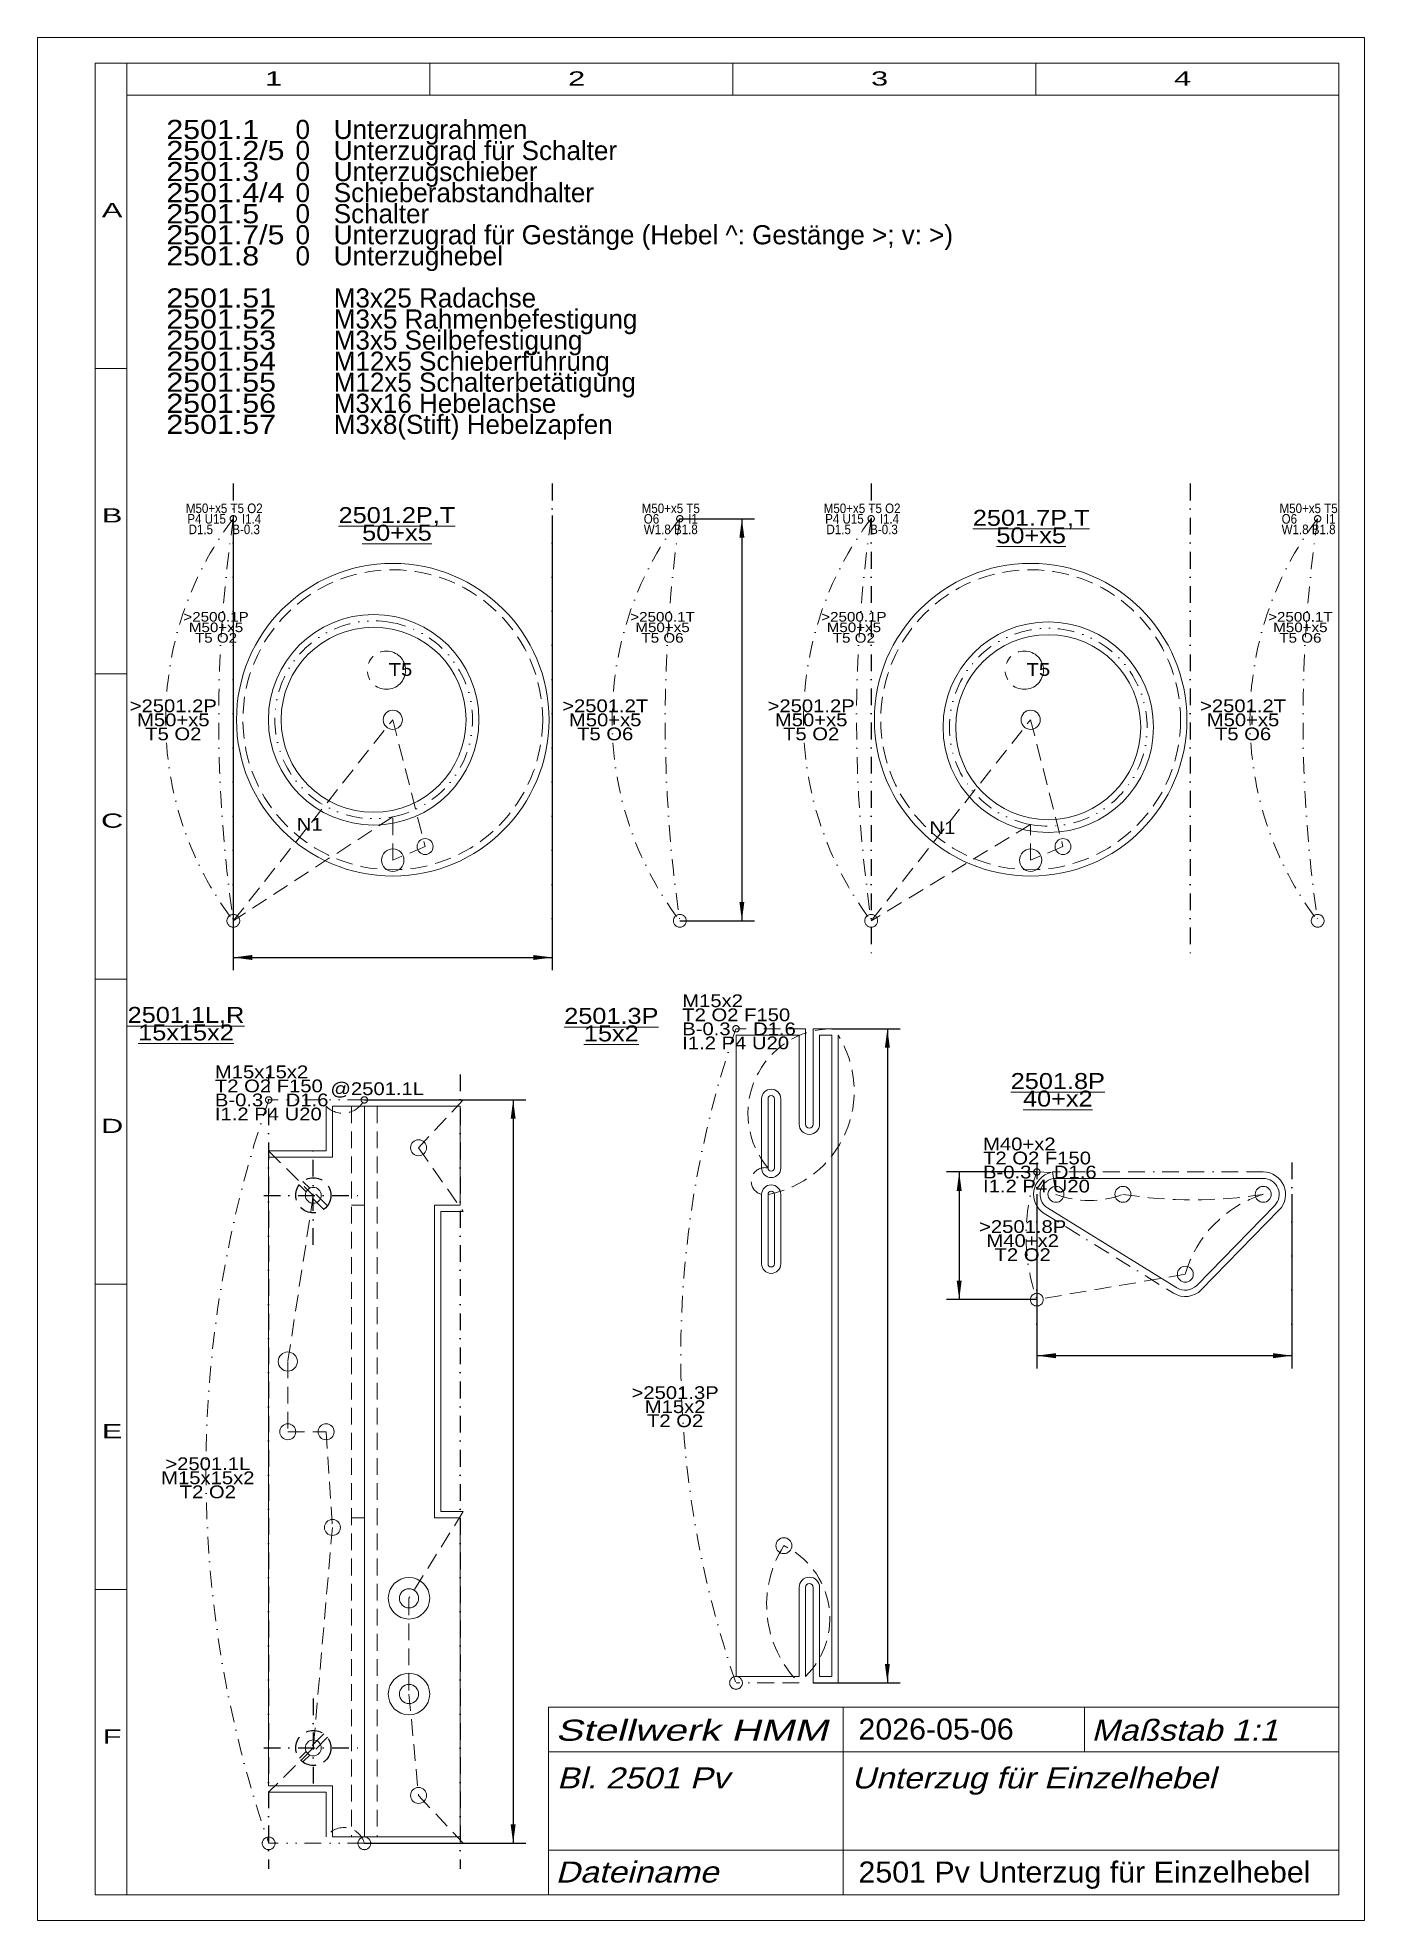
# Model space of a CAD drawing. Extents: x 1 to 209, y 1 to 296.
import ezdxf
from ezdxf.enums import TextEntityAlignment as Align

# ---------------------------------------------------------------- set-up
doc = ezdxf.new("R2010")
doc.units = 0
doc.header["$LTSCALE"] = 5.25
for name, pattern in [('BORDER', [1.75, 0.5, -0.25, 0.5, -0.25, 0, -0.25]), ('DASHDOT', [1, 0.5, -0.25, 0, -0.25]), ('DASHED', [0.75, 0.5, -0.25]), ('DIVIDE', [1.25, 0.5, -0.25, 0, -0.25, 0, -0.25]), ('PHANTOM', [2.5, 1.25, -0.25, 0.25, -0.25, 0.25, -0.25])]:
    doc.linetypes.add(name, pattern=pattern)
for name, color, linetype, lineweight in [('2501_1 UNTERZUGRAHMEN', 7, 'CONTINUOUS', 0), ('2501_1L', 30, 'CONTINUOUS', 0), ('2501_1R', 14, 'CONTINUOUS', 0), ('2501_2-4 ROLLEN', 134, 'CONTINUOUS', 18), ('2501_2P', 30, 'CONTINUOUS', 0), ('2501_2T', 14, 'CONTINUOUS', 0), ('2501_3P', 30, 'CONTINUOUS', 0), ('2501_5 SCHIEBER', 142, 'CONTINUOUS', 18), ('2501_7 HEBEL 22_5_0_22_5', 14, 'CONTINUOUS', 18), ('2501_7P', 30, 'CONTINUOUS', 0), ('2501_7T', 14, 'CONTINUOUS', 0), ('2501_8P', 30, 'CONTINUOUS', 0), ('2501___ UNTERZUG FÜR EINZELHEBEL', 6, 'DASHDOT', 0), ('BEMASSUNG', 7, 'CONTINUOUS', 25), ('BESCHRIFTUNG', 7, 'CONTINUOUS', 25), ('MASSGRENZEN', 172, 'CONTINUOUS', 25), ('MASSLINIEN', 172, 'CONTINUOUS', 25), ('MASSTEXTE', 212, 'CONTINUOUS', 25), ('MITTELLINIEN', 5, 'DASHDOT', 25), ('STANDARD', 7, 'CONTINUOUS', 0), ('UNSICHTBARE', 92, 'DASHED', 25)]:
    doc.layers.add(name, color=color, linetype=linetype, lineweight=lineweight)
doc.styles.add('Arial', font='arial.ttf')

# ---------------------------------------------------------------- blocks, each defined once
blk = doc.blocks.new('D216300288')
at = {"layer": 'MASSGRENZEN'}
for points in [[(111.41, 220.62), (111.8, 217.64), (111.02, 217.64)], [(111.41, 157.62), (111.02, 160.59), (111.8, 160.59)]]:
    blk.add_solid(points, dxfattribs=at)
at = {"layer": 'MASSLINIEN', "color": 172}
for p, q in [((101.68, 220.62), (113.41, 220.62)), ((111.41, 220.62), (111.41, 157.62)), ((101.68, 157.62), (113.41, 157.62))]:
    blk.add_line(p, q, dxfattribs=at)
blk = doc.blocks.new('D216300544')
at = {"layer": 'MASSGRENZEN'}
for points in [[(75.55, 129.56), (75.94, 126.59), (75.16, 126.59)], [(75.55, 13.07), (75.16, 16.04), (75.94, 16.04)]]:
    blk.add_solid(points, dxfattribs=at)
at = {"layer": 'MASSLINIEN', "color": 172}
for p, q in [((52.22, 129.56), (77.55, 129.56)), ((75.55, 129.56), (75.55, 13.07)), ((52.22, 13.07), (77.55, 13.07))]:
    blk.add_line(p, q, dxfattribs=at)
blk = doc.blocks.new('D216300800')
at = {"layer": 'MASSGRENZEN'}
for points in [[(134.22, 140.71), (134.61, 137.74), (133.83, 137.74)], [(134.22, 38.21), (133.83, 41.18), (134.61, 41.18)]]:
    blk.add_solid(points, dxfattribs=at)
at = {"layer": 'MASSLINIEN', "color": 172}
for p, q in [((125.49, 140.71), (136.22, 140.71)), ((134.22, 140.71), (134.22, 38.21)), ((122.59, 38.21), (136.22, 38.21))]:
    blk.add_line(p, q, dxfattribs=at)
blk = doc.blocks.new('D216301056')
at = {"layer": 'MASSGRENZEN'}
for points in [[(157.65, 89.48), (160.63, 89.87), (160.63, 89.08)], [(197.65, 89.48), (194.68, 89.08), (194.68, 89.87)]]:
    blk.add_solid(points, dxfattribs=at)
at = {"layer": 'MASSLINIEN', "color": 172}
for p, q in [((157.65, 114.76), (157.65, 87.48)), ((197.65, 114.76), (197.65, 87.48)), ((157.65, 89.48), (197.65, 89.48))]:
    blk.add_line(p, q, dxfattribs=at)
blk = doc.blocks.new('D216301312')
at = {"layer": 'MASSGRENZEN'}
for points in [[(145.48, 118.26), (145.87, 115.29), (145.09, 115.29)], [(145.48, 98.26), (145.09, 101.24), (145.87, 101.24)]]:
    blk.add_solid(points, dxfattribs=at)
at = {"layer": 'MASSLINIEN', "color": 172}
for p, q in [((157.65, 118.26), (143.48, 118.26)), ((145.48, 118.26), (145.48, 98.26)), ((157.65, 98.26), (143.48, 98.26))]:
    blk.add_line(p, q, dxfattribs=at)
blk = doc.blocks.new('D216303360')
at = {"layer": 'MASSGRENZEN'}
for points in [[(31.68, 151.87), (34.65, 152.26), (34.65, 151.48)], [(81.68, 151.87), (78.7, 151.48), (78.7, 152.26)]]:
    blk.add_solid(points, dxfattribs=at)
at = {"layer": 'MASSLINIEN', "color": 172}
for p, q in [((31.68, 221.12), (31.68, 149.87)), ((81.68, 221.12), (81.68, 149.87)), ((31.68, 151.87), (81.68, 151.87))]:
    blk.add_line(p, q, dxfattribs=at)

msp = doc.modelspace()

# ---------------------------------------------------------------- linework, layer by layer
at = {"layer": '2501_1 UNTERZUGRAHMEN', "lineweight": 18}
for p, q in [((52.22, 128.56), (47.22, 128.56)), ((67.22, 128.56), (52.22, 128.56)), ((52.22, 14.07), (47.22, 14.07)), ((67.22, 14.07), (52.22, 14.07))]:
    msp.add_line(p, q, dxfattribs=at)
at = {"layer": '2501_1 UNTERZUGRAHMEN'}
for p, q in [((47.22, 128.56), (47.22, 120.56)), ((52.22, 128.56), (52.22, 14.08)), ((67.22, 128.56), (67.22, 113.06)), ((37.22, 120.56), (37.22, 22.07)), ((47.22, 120.56), (37.22, 120.56)), ((52.22, 113.06), (50.22, 113.06)), ((67.22, 113.06), (63.22, 113.06)), ((63.22, 113.06), (63.22, 64.06)), ((52.22, 64.06), (50.22, 64.06)), ((67.22, 64.06), (63.22, 64.06)), ((67.22, 64.06), (67.22, 14.08)), ((37.22, 22.07), (47.22, 22.07)), ((47.22, 22.07), (47.22, 14.07))]:
    msp.add_line(p, q, dxfattribs=at)
at = {"layer": '2501_1 UNTERZUGRAHMEN', "linetype": 'DASHED'}
for p, q in [((50.22, 128.56), (50.22, 14.08)), ((54.22, 128.56), (54.22, 14.07))]:
    msp.add_line(p, q, dxfattribs=at)
at = {"layer": '2501_1L', "linetype": 'DIVIDE'}
for p, q in [((52.22, 129.56), (37.22, 129.56)), ((52.22, 13.07), (37.22, 13.07))]:
    msp.add_line(p, q, dxfattribs=at)
at = {"layer": '2501_1L'}
for p, q in [((46.22, 128.56), (46.22, 121.56)), ((46.22, 121.56), (37.22, 121.56)), ((37.22, 21.07), (46.22, 21.07)), ((46.22, 21.07), (46.22, 14.07))]:
    msp.add_line(p, q, dxfattribs=at)
at = {"layer": '2501_1L', "linetype": 'DASHED'}
for p, q in [((37.22, 121.56), (44.22, 114.6)), ((44.22, 114.6), (40.22, 88.56)), ((40.22, 88.56), (40.22, 77.56)), ((40.22, 77.56), (46.22, 77.56)), ((46.22, 77.56), (47.22, 62.56)), ((47.22, 62.56), (44.22, 28.02)), ((44.22, 28.02), (37.22, 21.07))]:
    msp.add_line(p, q, dxfattribs=at)
at = {"layer": '2501_1L', "linetype": 'PHANTOM'}
for centre, radius in [((37.22, 129.56), 0.5), ((37.22, 13.07), 1)]:
    msp.add_circle(centre, radius, dxfattribs=at)
at = {"layer": '2501_1L'}
for centre, radius in [((44.22, 114.6), 1.25), ((40.22, 88.56), 1.5), ((40.22, 77.56), 1.25), ((46.22, 77.56), 1.25), ((47.22, 62.56), 1.25), ((44.22, 28.02), 1.25)]:
    msp.add_circle(centre, radius, dxfattribs=at)
at = {"layer": '2501_1L', "linetype": 'DASHED'}
for centre, radius, start, end in [((48.86, 131.23), 3.76, 225.3789, 333.5458), ((49, 12.2), 3.34, 15.0812, 145.9942)]:
    msp.add_arc(centre, radius, start, end, dxfattribs=at)
at = {"layer": '2501_1R', "linetype": 'BORDER'}
for p, q in [((67.72, 129.56), (52.22, 129.56)), ((67.72, 13.07), (52.22, 13.07))]:
    msp.add_line(p, q, dxfattribs=at)
at = {"layer": '2501_1R', "linetype": 'DASHED'}
for p, q in [((67.72, 129.56), (60.72, 122.06)), ((60.72, 122.06), (67.72, 112.06)), ((67.72, 65.06), (59.22, 51.46)), ((59.22, 51.46), (59.22, 36.46)), ((59.22, 36.46), (60.72, 20.57)), ((60.72, 20.57), (67.72, 13.07))]:
    msp.add_line(p, q, dxfattribs=at)
at = {"layer": '2501_1R'}
for p, q in [((64.22, 112.06), (64.22, 65.06)), ((67.72, 112.06), (64.22, 112.06)), ((67.72, 65.06), (64.22, 65.06))]:
    msp.add_line(p, q, dxfattribs=at)
at = {"layer": '2501_1R', "linetype": 'PHANTOM'}
for centre, radius in [((52.22, 129.56), 0.5), ((52.22, 13.07), 1)]:
    msp.add_circle(centre, radius, dxfattribs=at)
at = {"layer": '2501_1R'}
for centre, radius in [((60.72, 122.06), 1.25), ((59.22, 51.46), 3.25), ((59.22, 51.46), 1.5), ((59.22, 36.46), 3.25), ((59.22, 36.46), 1.5), ((60.72, 20.57), 1.25)]:
    msp.add_circle(centre, radius, dxfattribs=at)
at = {"layer": '2501_2-4 ROLLEN'}
for centre, radius in [((56.68, 189.12), 24.5), ((156.68, 189.12), 24.5), ((53.68, 189.12), 16.5), ((53.68, 189.12), 14.5), ((159.44, 187.95), 16.5), ((159.44, 187.95), 14.5), ((156.68, 189.12), 1.5), ((156.68, 167.12), 1.75), ((161.75, 169.25), 1.25)]:
    msp.add_circle(centre, radius, dxfattribs=at)
at = {"layer": '2501_2-4 ROLLEN', "linetype": 'DASHED'}
for centre in [(56.68, 189.12), (156.68, 189.12)]:
    msp.add_circle(centre, 23.5, dxfattribs=at)
at = {"layer": '2501_2P', "linetype": 'DASHED'}
for p, q in [((31.68, 157.62), (56.68, 189.12)), ((56.68, 189.12), (61.75, 169.25)), ((56.68, 173.91), (31.68, 157.62)), ((56.68, 167.12), (56.68, 173.91)), ((61.75, 169.25), (56.68, 167.12))]:
    msp.add_line(p, q, dxfattribs=at)
at = {"layer": '2501_2P', "linetype": 'PHANTOM'}
for centre, radius in [((31.68, 220.62), 0.5), ((31.68, 157.62), 1)]:
    msp.add_circle(centre, radius, dxfattribs=at)
at = {"layer": '2501_2P'}
for centre, radius in [((56.68, 189.12), 1.5), ((56.68, 167.12), 1.75), ((61.75, 169.25), 1.25)]:
    msp.add_circle(centre, radius, dxfattribs=at)
at = {"layer": '2501_2P', "linetype": 'DASHDOT'}
msp.add_arc((246.84, 189.12), 217.46, 171.6711, 188.3289, dxfattribs=at)
at = {"layer": '2501_2P', "color": 14, "linetype": 'DIVIDE'}
msp.add_arc((53.68, 189.12), 15.5, 78.8401, 281.1599, dxfattribs=at)
at = {"layer": '2501_2P', "linetype": 'DIVIDE'}
msp.add_arc((53.68, 189.12), 15.5, 281.1599, 438.8401, dxfattribs=at)
at = {"layer": '2501_2T', "linetype": 'PHANTOM'}
for centre, radius in [((101.68, 220.62), 0.5), ((101.68, 157.62), 1)]:
    msp.add_circle(centre, radius, dxfattribs=at)
at = {"layer": '2501_2T', "linetype": 'DASHDOT'}
msp.add_arc((316.84, 189.12), 217.46, 171.6711, 188.3289, dxfattribs=at)
at = {"layer": '2501_3P', "linetype": 'BORDER'}
for p, q in [((121.39, 140.7), (110.49, 140.7)), ((120.39, 38.21), (110.49, 38.21))]:
    msp.add_line(p, q, dxfattribs=at)
at = {"layer": '2501_3P'}
for p, q in [((121.39, 125.75), (121.39, 140.7)), ((122.59, 125.75), (122.59, 140.71)), ((122.59, 140.71), (125.49, 140.71)), ((126.49, 38.21), (126.49, 139.7)), ((115.51, 129.74), (115.51, 118.88)), ((116.51, 129.74), (116.51, 118.88)), ((115.51, 114.74), (115.51, 103.88)), ((116.51, 114.74), (116.51, 103.88)), ((121.39, 53.17), (121.39, 39.21)), ((122.59, 53.17), (122.59, 38.21)), ((122.59, 38.21), (126.49, 38.21))]:
    msp.add_line(p, q, dxfattribs=at)
at = {"layer": '2501_3P', "linetype": 'PHANTOM'}
for centre, radius in [((110.49, 140.7), 0.5), ((110.49, 38.21), 1)]:
    msp.add_circle(centre, radius, dxfattribs=at)
at = {"layer": '2501_3P'}
msp.add_circle((117.99, 59.71), 1.25, dxfattribs=at)
at = {"layer": '2501_3P', "linetype": 'DASHED'}
for centre, radius, start, end in [((125.62, 127.45), 13.26, 90.5748, 220.2865), ((112.56, 130.94), 16.46, 280.3253, 392.1794), ((115.01, 116.81), 2.13, 76.4136, 283.5864), ((132.51, 50.45), 17.22, 147.457, 225.2819), ((112.52, 48.27), 12.68, 314.3882, 424.4458)]:
    msp.add_arc(centre, radius, start, end, dxfattribs=at)
at = {"layer": '2501_3P'}
for centre, radius, start, end in [((116.01, 129.74), 0.5, 0, 180), ((121.99, 125.75), 0.6, 180, 360), ((116.01, 118.88), 0.5, 180, 360), ((116.01, 114.74), 0.5, 0, 180), ((116.01, 103.88), 0.5, 180, 360), ((121.99, 53.17), 0.6, 0, 180)]:
    msp.add_arc(centre, radius, start, end, dxfattribs=at)
at = {"layer": '2501_5 SCHIEBER'}
for p, q in [((110.49, 39.21), (110.49, 139.7)), ((120.39, 139.7), (110.49, 139.7)), ((120.39, 125.75), (120.39, 139.7)), ((123.59, 125.75), (123.59, 139.7)), ((123.59, 139.7), (125.49, 139.7)), ((125.49, 39.21), (125.49, 139.7)), ((114.51, 129.74), (114.51, 118.88)), ((117.51, 129.74), (117.51, 118.88)), ((114.51, 114.74), (114.51, 103.88)), ((117.51, 114.74), (117.51, 103.88)), ((120.39, 53.17), (120.39, 39.21)), ((123.59, 53.17), (123.59, 39.21)), ((120.39, 39.21), (110.49, 39.21)), ((123.59, 39.21), (125.49, 39.21))]:
    msp.add_line(p, q, dxfattribs=at)
for centre, radius, start, end in [((116.01, 129.74), 1.5, 0, 180), ((121.99, 125.75), 1.6, 180, 360), ((116.01, 118.88), 1.5, 180, 360), ((116.01, 114.74), 1.5, 0, 180), ((116.01, 103.88), 1.5, 180, 360), ((121.99, 53.17), 1.6, 0, 180)]:
    msp.add_arc(centre, radius, start, end, dxfattribs=at)
at = {"layer": '2501_7 HEBEL 22_5_0_22_5'}
for p, q in [((193.15, 117.26), (160.65, 117.26)), ((159.34, 112.63), (179.61, 100.11)), ((194.94, 113.01), (182.71, 100.49))]:
    msp.add_line(p, q, dxfattribs=at)
for centre, start, end in [((160.65, 114.76), 90, 238.3025), ((193.15, 114.76), 315.6738, 450), ((180.93, 102.24), 238.3025, 315.6738)]:
    msp.add_arc(centre, 2.5, start, end, dxfattribs=at)
at = {"layer": '2501_7P', "linetype": 'DASHED'}
for p, q in [((131.68, 157.62), (156.68, 189.12)), ((156.68, 189.12), (161.75, 169.25)), ((156.68, 172.7), (131.68, 157.62)), ((156.68, 167.12), (156.68, 172.7)), ((161.75, 169.25), (156.68, 167.12))]:
    msp.add_line(p, q, dxfattribs=at)
at = {"layer": '2501_7P', "linetype": 'PHANTOM'}
for centre, radius in [((131.68, 220.62), 0.5), ((131.68, 157.62), 1)]:
    msp.add_circle(centre, radius, dxfattribs=at)
at = {"layer": '2501_7P'}
for centre, radius in [((156.68, 189.12), 1.5), ((156.68, 167.12), 1.75), ((161.75, 169.25), 1.25)]:
    msp.add_circle(centre, radius, dxfattribs=at)
at = {"layer": '2501_7P', "linetype": 'DASHDOT'}
msp.add_arc((346.84, 189.12), 217.46, 171.6711, 188.3289, dxfattribs=at)
at = {"layer": '2501_7P', "color": 14, "linetype": 'DIVIDE'}
msp.add_arc((159.44, 187.95), 15.5, 100.2788, 259.7212, dxfattribs=at)
at = {"layer": '2501_7P', "linetype": 'DIVIDE'}
msp.add_arc((159.44, 187.95), 15.5, 259.7212, 460.2788, dxfattribs=at)
at = {"layer": '2501_7T', "linetype": 'PHANTOM'}
for centre, radius in [((201.68, 220.62), 0.5), ((201.68, 157.62), 1)]:
    msp.add_circle(centre, radius, dxfattribs=at)
at = {"layer": '2501_7T', "linetype": 'DASHDOT'}
msp.add_arc((416.84, 189.12), 217.46, 171.6711, 188.3289, dxfattribs=at)
at = {"layer": '2501_8P'}
for p, q in [((157.65, 118.26), (159.88, 118.17)), ((195.66, 112.31), (183.43, 99.8))]:
    msp.add_line(p, q, dxfattribs=at)
at = {"layer": '2501_8P', "linetype": 'BORDER'}
for p, q in [((193.15, 118.26), (160.09, 118.26)), ((158.81, 111.78), (179.09, 99.26))]:
    msp.add_line(p, q, dxfattribs=at)
at = {"layer": '2501_8P', "linetype": 'DASHED'}
for p, q in [((160.09, 118.26), (160.65, 114.76)), ((180.93, 102.24), (157.65, 98.26))]:
    msp.add_line(p, q, dxfattribs=at)
at = {"layer": '2501_8P', "linetype": 'PHANTOM'}
for centre, radius in [((157.65, 118.26), 0.5), ((157.65, 98.26), 1)]:
    msp.add_circle(centre, radius, dxfattribs=at)
at = {"layer": '2501_8P'}
for centre in [(160.65, 114.76), (171.15, 114.76), (193.15, 114.76), (180.93, 102.24)]:
    msp.add_circle(centre, 1.25, dxfattribs=at)
for centre, start, end in [((160.65, 114.76), 102.7959, 238.3025), ((193.15, 114.76), 315.6738, 450), ((180.93, 102.24), 238.3025, 315.6738)]:
    msp.add_arc(centre, 3.5, start, end, dxfattribs=at)
at = {"layer": '2501_8P', "linetype": 'DASHED'}
for centre, radius, start, end in [((165.9, 128.51), 14.72, 249.1018, 290.8982), ((182.15, 184.93), 71.03, 261.0913, 278.9087), ((198.57, 97.24), 18.34, 107.1828, 164.1648)]:
    msp.add_arc(centre, radius, start, end, dxfattribs=at)
at = {"layer": '2501___ UNTERZUG FÜR EINZELHEBEL', "linetype": 'PHANTOM'}
for centre in [(55.69, 196.89), (155.69, 196.89)]:
    msp.add_circle(centre, 3, dxfattribs=at)
at = {"layer": '2501___ UNTERZUG FÜR EINZELHEBEL'}
for centre in [(73.16, 189.12), (143.16, 189.12), (173.16, 189.12), (243.16, 189.12)]:
    msp.add_arc(centre, 52.09, 142.7898, 217.2102, dxfattribs=at)
at = {"layer": '2501___ UNTERZUG FÜR EINZELHEBEL', "linetype": 'DASHDOT'}
for centre, radius in [((257.71, 89.46), 155.89), ((204.56, 71.31), 177.18), ((186.38, 108.26), 30.42)]:
    msp.add_arc(centre, radius, 160.8077, 199.1923, dxfattribs=at)
at = {"layer": 'MITTELLINIEN'}
for p, q in [((31.68, 226.12), (31.68, 151.62)), ((81.68, 226.12), (81.68, 151.62)), ((131.68, 226.12), (131.68, 151.62)), ((181.68, 226.12), (181.68, 151.62)), ((37.22, 133.56), (37.22, 9.07)), ((67.22, 133.56), (67.22, 9.08)), ((44.22, 106.85), (44.22, 122.35)), ((157.65, 119.76), (157.65, 92.68)), ((197.65, 119.76), (197.65, 92.44)), ((36.47, 114.6), (51.97, 114.6)), ((44.22, 35.77), (44.22, 20.27)), ((36.47, 28.02), (51.97, 28.02))]:
    msp.add_line(p, q, dxfattribs=at)
at = {"layer": 'STANDARD'}
for p, q in [((1, 1), (1, 296)), ((1, 296), (209, 296)), ((209, 296), (209, 1)), ((10, 5), (10, 292)), ((10, 292), (15, 292)), ((15, 292), (205, 292)), ((15, 287), (15, 292)), ((62.5, 292), (62.5, 287)), ((110, 292), (110, 287)), ((157.5, 292), (157.5, 287)), ((205, 292), (205, 287)), ((15, 287), (205, 287)), ((15, 5), (15, 287)), ((205, 287), (205, 5)), ((10, 244.17), (15, 244.17)), ((10, 196.33), (15, 196.33)), ((205, 182.12), (205, 5.12)), ((10, 148.5), (15, 148.5)), ((10, 100.67), (15, 100.67)), ((10, 52.83), (15, 52.83)), ((10, 5), (15, 5)), ((205, 5), (15, 5)), ((209, 1), (1, 1))]:
    msp.add_line(p, q, dxfattribs=at)
at = {"layer": 'STANDARD', "lineweight": 0}
for p, q in [((81.11, 34.4), (205, 34.4)), ((81.11, 34.4), (81.11, 5)), ((127.31, 34.4), (127.31, 5)), ((165.11, 34.4), (165.11, 27.4)), ((81.11, 27.4), (205, 27.4)), ((81.11, 12), (205, 12))]:
    msp.add_line(p, q, dxfattribs=at)
at = {"layer": 'UNSICHTBARE'}
for p, q in [((45.89, 112.37), (42.04, 116.22)), ((46.45, 112.94), (42.6, 116.79)), ((45.89, 30.25), (42.04, 26.4)), ((46.45, 29.68), (42.6, 25.84))]:
    msp.add_line(p, q, dxfattribs=at)
for centre in [(44.22, 114.6), (44.22, 28.02)]:
    msp.add_circle(centre, 2.75, dxfattribs=at)

# ---------------------------------------------------------------- block references
at = {"layer": 'BEMASSUNG'}
for name in ['D216303360', 'D216300288', 'D216300800', 'D216300544', 'D216301312', 'D216301056']:
    msp.add_blockref(name, (0, 0), dxfattribs=at)

# ---------------------------------------------------------------- texts
at = {"layer": '2501_1L', "insert": (28.79, 126.32), "char_height": 2, "attachment_point": 7, "line_spacing_factor": 0.66, "style": 'Arial'}
msp.add_mtext('\\W1.135084;M15x15x2 \\PT2 O2 F150\\PB-0.3    D1.6\\PI1.2 P4 U20', dxfattribs=at)
at = {"layer": '2501_1R', "style": 'Arial', "width": 1.135129}
msp.add_text('@2501.1L', height=2, dxfattribs=at).set_placement((46.9, 130.31))
at = {"layer": '2501_2P', "linetype": 'PHANTOM', "style": 'Arial', "width": 1.135027}
msp.add_text('N1', height=2, dxfattribs=at).set_placement((41.62, 171.74))
at = {"layer": '2501_2P', "linetype": 'DIVIDE', "insert": (30.26, 220.59), "char_height": 1.5, "attachment_point": 5, "line_spacing_factor": 0.66, "style": 'Arial'}
msp.add_mtext('\\W0.864827;M50+x5 T5 O2\\PP4 U15     I1.4\\PD1.5      B-0.3', dxfattribs=at)
at = {"layer": '2501_2P', "insert": (28.97, 203.59), "char_height": 1.5, "attachment_point": 5, "line_spacing_factor": 0.66, "style": 'Arial'}
msp.add_mtext('\\W1.135110;>2500.1P\\PM50+x5\\PT5 O2', dxfattribs=at)
at = {"layer": '2501_2T', "linetype": 'DIVIDE', "insert": (100.26, 220.59), "char_height": 1.5, "attachment_point": 5, "line_spacing_factor": 0.66, "style": 'Arial'}
msp.add_mtext('\\W0.864843;M50+x5 T5\\PO6         I1\\PW1.8 B1.8', dxfattribs=at)
at = {"layer": '2501_2T', "insert": (98.97, 203.59), "char_height": 1.5, "attachment_point": 5, "line_spacing_factor": 0.66, "style": 'Arial'}
msp.add_mtext('\\W1.135136;>2500.1T\\PM50+x5\\PT5 O6', dxfattribs=at)
at = {"layer": '2501_3P', "insert": (102.06, 137.46), "char_height": 2, "attachment_point": 7, "line_spacing_factor": 0.66, "style": 'Arial'}
msp.add_mtext('\\W1.135081;M15x2 \\PT2 O2 F150\\PB-0.3    D1.6\\PI1.2 P4 U20', dxfattribs=at)
at = {"layer": '2501_7P', "linetype": 'PHANTOM', "style": 'Arial', "width": 1.135027}
msp.add_text('N1', height=2, dxfattribs=at).set_placement((140.82, 171.22))
at = {"layer": '2501_7P', "linetype": 'DIVIDE', "insert": (130.26, 220.59), "char_height": 1.5, "attachment_point": 5, "line_spacing_factor": 0.66, "style": 'Arial'}
msp.add_mtext('\\W0.864827;M50+x5 T5 O2\\PP4 U15     I1.4\\PD1.5      B-0.3', dxfattribs=at)
at = {"layer": '2501_7P', "insert": (128.97, 203.59), "char_height": 1.5, "attachment_point": 5, "line_spacing_factor": 0.66, "style": 'Arial'}
msp.add_mtext('\\W1.135110;>2500.1P\\PM50+x5\\PT5 O2', dxfattribs=at)
at = {"layer": '2501_7T', "linetype": 'DIVIDE', "insert": (200.26, 220.59), "char_height": 1.5, "attachment_point": 5, "line_spacing_factor": 0.66, "style": 'Arial'}
msp.add_mtext('\\W0.864843;M50+x5 T5\\PO6         I1\\PW1.8 B1.8', dxfattribs=at)
at = {"layer": '2501_7T', "insert": (198.97, 203.59), "char_height": 1.5, "attachment_point": 5, "line_spacing_factor": 0.66, "style": 'Arial'}
msp.add_mtext('\\W1.135136;>2500.1T\\PM50+x5\\PT5 O6', dxfattribs=at)
at = {"layer": '2501_8P', "insert": (149.22, 115.02), "char_height": 2, "attachment_point": 7, "line_spacing_factor": 0.66, "style": 'Arial'}
msp.add_mtext('\\W1.135096;M40+x2 \\PT2 O2 F150\\PB-0.3    D1.6\\PI1.2 P4 U20', dxfattribs=at)
at = {"layer": '2501___ UNTERZUG FÜR EINZELHEBEL', "linetype": 'PHANTOM', "style": 'Arial', "width": 1.13511}
for p in [(57.89, 196.99), (157.89, 196.99)]:
    msp.add_text('T5', height=2, dxfattribs=at).set_placement(p, align=Align.MIDDLE_CENTER)
at = {"layer": '2501___ UNTERZUG FÜR EINZELHEBEL', "line_spacing_factor": 0.66, "style": 'Arial'}
for s, insert, char_height, attachment_point in [('\\W0.972806;Unterzugrahmen\\PUnterzugrad für Schalter\\PUnterzugschieber\\PSchieberabstandhalter\\PSchalter\\PUnterzugrad für Gestänge (Hebel ^ : Gestänge >; v: >)\\PUnterzughebel\\P\\PM3x25 Radachse\\PM3x5 Rahmenbefestigung\\PM3x5 Seilbefestigung\\PM12x5 Schieberführung\\PM12x5 Schalterbetätigung\\PM3x16 Hebelachse\\PM3x8(Stift) Hebelzapfen', (47.43, 283.12), 3, 1), ('\\W1.135138;2501.1\\P2501.2/5\\P2501.3\\P2501.4/4\\P2501.5\\P2501.7/5\\P2501.8\\P\\P2501.51\\P2501.52\\P2501.53\\P2501.54\\P2501.55\\P2501.56\\P2501.57', (21.18, 283.12), 3, 1), ('\\W0.972828;0\\P0\\P0\\P0\\P0\\P0\\P0\\P', (41.43, 283.12), 3, 1), ('\\W1.135094;\\L2501.2P,T\\P50+x5', (57.33, 219.79), 2.5, 5), ('\\W1.135094;\\L2501.7P,T\\P50+x5', (156.76, 219.37), 2.5, 5), ('\\W1.134914;>2501.2P\\PM50+x5\\PT5 O2', (22.27, 189.09), 2, 5), ('\\W1.134932;>2501.2T\\PM50+x5\\PT5 O6', (89.98, 189.09), 2, 5), ('\\W1.135110;>2501.2P\\PM50+x5\\PT5 O2', (122.27, 189.09), 2, 5), ('\\W1.135136;>2501.2T\\PM50+x5\\PT5 O6', (189.98, 189.09), 2, 5), ('\\W1.135103;\\L2501.1L,R\\P15x15x2', (24.26, 141.48), 2.5, 5), ('\\W1.135098;\\L2501.3P\\P15x2', (90.94, 141.33), 2.5, 5), ('\\W1.135098;\\L2501.8P\\P40+x2', (160.94, 131.12), 2.5, 5), ('\\W1.135110;>2501.8P\\PM40+x2\\PT2 O2', (155.43, 107.49), 2, 5), ('\\W1.135110;>2501.3P\\PM15x2\\PT2 O2', (100.94, 81.47), 2, 5), ('\\W1.135145;>2501.1L\\PM15x15x2\\PT2 O2', (27.68, 70.33), 2, 5)]:
    msp.add_mtext(s, dxfattribs=dict(at, insert=insert, char_height=char_height, attachment_point=attachment_point))
at = {"layer": 'BESCHRIFTUNG', "style": 'Arial', "oblique": 15}
for s, width, p in [('Stellwerk HMM', 1.375804, (82.2, 32.44)), ('Maßstab 1:1', 1.143719, (166.2, 32.44)), ('Bl. 2501 Pv', 1.143715, (82.42, 24.96)), ('Unterzug für Einzelhebel', 1.130193, (128.62, 24.96)), ('Dateiname', 1.143709, (82.2, 10.22))]:
    msp.add_text(s, height=3.3, dxfattribs=dict(at, width=width)).set_placement(p, align=Align.TOP_LEFT)
at = {"layer": 'BESCHRIFTUNG', "style": 'Arial'}
for s, width, p in [('2026-05-06', 1.031837, (129.69, 32.62)), ('2501 Pv Unterzug für Einzelhebel', 1.031832, (129.69, 10.22))]:
    msp.add_text(s, height=3.3, dxfattribs=dict(at, width=width)).set_placement(p, align=Align.TOP_LEFT)
at = {"layer": 'STANDARD', "style": 'Arial'}
for s, width, p in [('1', 1.547923, (38, 290.72)), ('2', 1.547922, (85.5, 290.72)), ('3', 1.547923, (133, 290.72)), ('4', 1.547923, (180.5, 290.72)), ('A', 1.547987, (12.68, 270.1)), ('B', 1.547987, (12.68, 222.26)), ('C', 1.548103, (12.68, 174.43)), ('D', 1.548104, (12.68, 126.6)), ('E', 1.547987, (12.68, 78.76)), ('F', 1.547769, (12.68, 30.93))]:
    msp.add_text(s, height=2.23, dxfattribs=dict(at, width=width)).set_placement(p, align=Align.TOP_CENTER)

doc.saveas('drawing.dxf')
